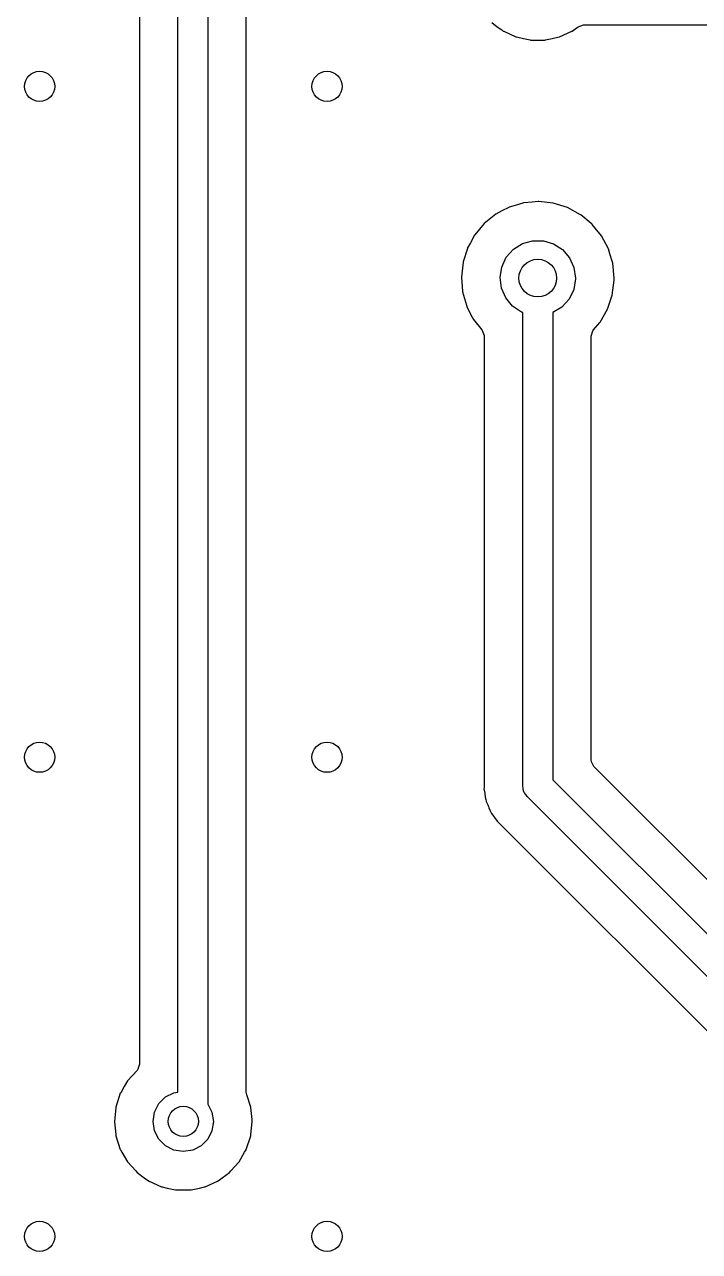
# Model space of a CAD drawing. Extents: x 61 to 228, y -146 to -45.
# Drawn here: x 125.53 to 134.48, y -124.66 to -108.4 of the extents above; entities that cross this region are included whole.
import ezdxf

# ---------------------------------------------------------------- set-up
doc = ezdxf.new("R2010")
doc.units = 0
doc.layers.add('BLACK', color=7, linetype='CONTINUOUS')

msp = doc.modelspace()

# ---------------------------------------------------------------- linework, layer by layer
at = {"layer": 'BLACK', "linetype": 'CONTINUOUS'}
for p, q in [((127.562, -122.548), (127.562, -61.2968)), ((127.962, -61.214), (127.962, -122.708)), ((128.47, -122.547), (128.47, -61.2429)), ((127.053, -61.5597), (127.053, -122.176)), ((131.723, -108.375), (131.797, -108.429)), ((131.797, -108.429), (131.856, -108.472)), ((132.791, -108.487), (132.855, -108.441)), ((132.855, -108.441), (132.871, -108.429)), ((132.871, -108.429), (132.938, -108.405)), ((132.938, -108.405), (132.945, -108.404)), ((132.945, -108.404), (135.795, -108.404)), ((131.856, -108.472), (131.877, -108.487)), ((131.877, -108.487), (131.883, -108.49)), ((131.883, -108.49), (131.883, -108.49)), ((131.883, -108.49), (132.044, -108.562)), ((132.044, -108.562), (132.052, -108.565)), ((132.052, -108.565), (132.145, -108.585)), ((132.145, -108.585), (132.232, -108.603)), ((132.232, -108.603), (132.232, -108.603)), ((132.232, -108.603), (132.239, -108.605)), ((132.239, -108.605), (132.429, -108.605)), ((132.429, -108.605), (132.436, -108.603)), ((132.436, -108.603), (132.523, -108.585)), ((132.436, -108.603), (132.436, -108.603)), ((132.523, -108.585), (132.616, -108.565)), ((132.616, -108.565), (132.624, -108.562)), ((132.624, -108.562), (132.785, -108.49)), ((132.785, -108.49), (132.791, -108.487)), ((132.785, -108.49), (132.785, -108.49)), ((131.858, -110.871), (131.779, -110.912)), ((131.949, -110.823), (131.858, -110.871)), ((131.954, -110.82), (131.949, -110.823)), ((131.949, -110.823), (131.949, -110.823)), ((132.033, -110.797), (131.954, -110.82)), ((132.138, -110.766), (132.033, -110.797)), ((132.144, -110.765), (132.138, -110.766)), ((132.138, -110.766), (132.138, -110.766)), ((132.15, -110.764), (132.144, -110.765)), ((132.259, -110.754), (132.15, -110.764)), ((132.15, -110.764), (132.15, -110.764)), ((132.341, -110.747), (132.259, -110.754)), ((132.347, -110.747), (132.341, -110.747)), ((132.532, -110.767), (132.347, -110.747)), ((132.347, -110.747), (132.347, -110.747)), ((132.538, -110.767), (132.532, -110.767)), ((132.532, -110.767), (132.532, -110.767)), ((132.727, -110.826), (132.538, -110.767)), ((132.901, -110.92), (132.727, -110.826)), ((131.625, -111.036), (131.498, -111.187)), ((131.779, -110.912), (131.625, -111.036)), ((132.905, -110.924), (132.901, -110.92)), ((133.042, -111.037), (132.905, -110.924)), ((132.905, -110.924), (132.905, -110.924)), ((133.053, -111.046), (133.042, -111.037)), ((133.057, -111.051), (133.053, -111.046)), ((133.095, -111.097), (133.057, -111.051)), ((133.057, -111.051), (133.057, -111.051)), ((131.495, -111.193), (131.44, -111.292)), ((131.498, -111.187), (131.495, -111.193)), ((131.495, -111.193), (131.495, -111.193)), ((133.178, -111.199), (133.095, -111.097)), ((133.271, -111.374), (133.178, -111.199)), ((131.401, -111.367), (131.345, -111.543)), ((131.403, -111.361), (131.401, -111.367)), ((131.401, -111.367), (131.401, -111.367)), ((131.44, -111.292), (131.403, -111.361)), ((131.916, -111.485), (132.01, -111.379)), ((132.01, -111.379), (132.13, -111.304)), ((132.13, -111.304), (132.266, -111.265)), ((132.266, -111.265), (132.408, -111.265)), ((132.408, -111.265), (132.544, -111.306)), ((132.544, -111.306), (132.663, -111.383)), ((133.291, -111.439), (133.271, -111.374)), ((131.345, -111.543), (131.343, -111.549)), ((131.856, -111.614), (131.916, -111.485)), ((132.663, -111.383), (132.755, -111.491)), ((132.755, -111.491), (132.814, -111.62)), ((133.32, -111.535), (133.291, -111.439)), ((133.328, -111.563), (133.32, -111.535)), ((131.343, -111.549), (131.321, -111.746)), ((131.834, -111.754), (131.856, -111.614)), ((132.814, -111.62), (132.834, -111.76)), ((133.347, -111.76), (133.328, -111.563)), ((131.321, -111.746), (131.321, -111.752)), ((131.321, -111.752), (131.336, -111.933)), ((131.852, -111.894), (131.834, -111.754)), ((132.834, -111.772), (132.81, -111.912)), ((132.834, -111.76), (132.834, -111.772)), ((133.322, -111.985), (133.347, -111.788)), ((133.347, -111.788), (133.347, -111.76)), ((131.336, -111.933), (131.337, -111.943)), ((131.337, -111.943), (131.349, -111.985)), ((131.349, -111.985), (131.388, -112.121)), ((131.91, -112.024), (131.852, -111.894)), ((132.001, -112.133), (131.91, -112.024)), ((132.81, -111.912), (132.749, -112.04)), ((133.26, -112.172), (133.322, -111.985)), ((131.388, -112.121), (131.392, -112.133)), ((131.392, -112.133), (131.395, -112.139)), ((131.395, -112.139), (131.466, -112.277)), ((132.119, -112.211), (132.001, -112.133)), ((132.653, -112.145), (132.534, -112.218)), ((132.749, -112.04), (132.653, -112.145)), ((133.162, -112.344), (133.26, -112.172)), ((131.466, -112.277), (131.482, -112.309)), ((131.482, -112.309), (131.592, -112.447)), ((132.134, -112.216), (132.119, -112.211)), ((132.134, -118.491), (132.134, -112.216)), ((132.534, -112.218), (132.534, -118.408)), ((133.073, -112.447), (133.158, -112.349)), ((133.158, -112.349), (133.162, -112.344)), ((133.158, -112.349), (133.158, -112.349)), ((131.592, -112.447), (131.598, -112.455)), ((131.598, -112.455), (131.625, -112.521)), ((133.042, -112.53), (133.063, -112.461)), ((133.063, -112.461), (133.073, -112.447)), ((131.625, -112.521), (131.625, -112.534)), ((131.625, -112.534), (131.625, -118.462)), ((133.042, -118.145), (133.042, -112.53)), ((133.045, -118.172), (133.042, -118.145)), ((133.079, -118.234), (133.045, -118.172)), ((135.428, -120.583), (133.079, -118.234)), ((131.622, -118.52), (131.621, -118.528)), ((131.621, -118.528), (131.631, -118.586)), ((131.625, -118.471), (131.622, -118.52)), ((131.625, -118.462), (131.625, -118.471)), ((132.141, -118.524), (132.134, -118.491)), ((132.145, -118.557), (132.141, -118.524)), ((132.534, -118.408), (135.592, -121.466)), ((131.631, -118.586), (131.632, -118.591)), ((131.632, -118.591), (131.633, -118.598)), ((131.633, -118.598), (131.641, -118.661)), ((131.641, -118.661), (131.644, -118.668)), ((131.644, -118.668), (131.644, -118.671)), ((131.644, -118.671), (131.649, -118.687)), ((131.649, -118.687), (131.649, -118.69)), ((131.649, -118.69), (131.651, -118.697)), ((131.651, -118.697), (131.671, -118.742)), ((132.151, -118.567), (132.145, -118.557)), ((132.154, -118.578), (132.151, -118.567)), ((132.175, -118.604), (132.154, -118.578)), ((132.192, -118.632), (132.175, -118.604)), ((135.368, -121.807), (132.192, -118.632)), ((131.671, -118.742), (131.676, -118.756)), ((131.676, -118.756), (131.679, -118.762)), ((131.679, -118.762), (131.686, -118.779)), ((131.686, -118.779), (131.697, -118.811)), ((131.697, -118.811), (131.702, -118.822)), ((131.702, -118.822), (131.706, -118.828)), ((131.706, -118.828), (131.707, -118.83)), ((131.707, -118.83), (131.715, -118.845)), ((131.715, -118.845), (131.717, -118.847)), ((131.717, -118.847), (131.72, -118.854)), ((131.72, -118.854), (131.753, -118.897)), ((131.753, -118.897), (131.759, -118.905)), ((131.759, -118.905), (131.762, -118.91)), ((131.762, -118.91), (131.794, -118.957)), ((131.794, -118.957), (131.794, -118.957)), ((131.794, -118.957), (131.799, -118.963)), ((131.799, -118.963), (131.804, -118.968)), ((131.804, -118.968), (131.804, -118.968)), ((131.804, -118.968), (131.845, -119.004)), ((131.845, -119.004), (131.85, -119.009)), ((131.85, -119.009), (134.988, -122.147)), ((127.021, -122.26), (126.896, -122.399)), ((127.033, -122.244), (127.021, -122.26)), ((127.053, -122.176), (127.033, -122.244)), ((126.896, -122.399), (126.853, -122.473)), ((126.8, -122.564), (126.741, -122.746)), ((126.805, -122.556), (126.8, -122.564)), ((126.853, -122.473), (126.805, -122.556)), ((127.4, -122.612), (127.511, -122.556)), ((127.511, -122.556), (127.562, -122.548)), ((128.477, -122.586), (128.47, -122.547)), ((128.529, -122.746), (128.477, -122.586)), ((126.741, -122.753), (126.726, -122.893)), ((126.741, -122.746), (126.741, -122.753)), ((126.741, -122.753), (126.741, -122.753)), ((127.255, -122.812), (127.311, -122.701)), ((127.311, -122.701), (127.4, -122.612)), ((127.962, -122.708), (128.015, -122.812)), ((128.529, -122.753), (128.529, -122.746)), ((128.546, -122.909), (128.529, -122.753)), ((128.529, -122.753), (128.529, -122.753)), ((126.726, -122.893), (126.721, -122.936)), ((127.235, -122.936), (127.255, -122.812)), ((128.015, -122.812), (128.035, -122.936)), ((128.549, -122.936), (128.546, -122.909)), ((126.721, -122.936), (126.722, -122.943)), ((126.722, -122.943), (126.74, -123.11)), ((127.255, -123.06), (127.235, -122.936)), ((127.311, -123.171), (127.255, -123.06)), ((128.015, -123.06), (127.959, -123.171)), ((128.035, -122.936), (128.015, -123.06)), ((128.53, -123.11), (128.548, -122.943)), ((128.548, -122.943), (128.549, -122.936)), ((126.74, -123.11), (126.741, -123.126)), ((126.741, -123.126), (126.8, -123.308)), ((127.4, -123.26), (127.311, -123.171)), ((127.959, -123.171), (127.87, -123.26)), ((128.47, -123.308), (128.529, -123.126)), ((128.529, -123.126), (128.53, -123.11)), ((126.8, -123.308), (126.804, -123.313)), ((126.804, -123.313), (126.804, -123.313)), ((126.804, -123.313), (126.822, -123.344)), ((126.822, -123.344), (126.896, -123.473)), ((127.511, -123.316), (127.4, -123.26)), ((127.635, -123.336), (127.511, -123.316)), ((127.759, -123.316), (127.635, -123.336)), ((127.87, -123.26), (127.759, -123.316)), ((128.374, -123.473), (128.448, -123.344)), ((128.448, -123.344), (128.466, -123.313)), ((128.466, -123.313), (128.47, -123.308)), ((128.466, -123.313), (128.466, -123.313)), ((126.896, -123.473), (126.9, -123.478)), ((126.9, -123.478), (126.9, -123.478)), ((126.9, -123.478), (127.004, -123.593)), ((128.266, -123.593), (128.37, -123.478)), ((128.37, -123.478), (128.374, -123.473)), ((128.37, -123.478), (128.37, -123.478)), ((127.004, -123.593), (127.024, -123.615)), ((127.024, -123.615), (127.118, -123.684)), ((127.118, -123.684), (127.172, -123.723)), ((127.172, -123.723), (127.178, -123.727)), ((127.178, -123.727), (127.184, -123.73)), ((127.184, -123.73), (127.184, -123.73)), ((127.184, -123.73), (127.347, -123.802)), ((127.923, -123.802), (128.086, -123.73)), ((128.086, -123.73), (128.092, -123.727)), ((128.086, -123.73), (128.086, -123.73)), ((128.092, -123.727), (128.098, -123.723)), ((128.098, -123.723), (128.152, -123.684)), ((128.152, -123.684), (128.246, -123.615)), ((128.246, -123.615), (128.266, -123.593)), ((127.347, -123.802), (127.353, -123.805)), ((127.353, -123.805), (127.419, -123.819)), ((127.419, -123.819), (127.533, -123.843)), ((127.533, -123.843), (127.533, -123.843)), ((127.533, -123.843), (127.54, -123.844)), ((127.54, -123.844), (127.73, -123.844)), ((127.73, -123.844), (127.737, -123.843)), ((127.737, -123.843), (127.851, -123.819)), ((127.737, -123.843), (127.737, -123.843)), ((127.851, -123.819), (127.917, -123.805)), ((127.917, -123.805), (127.923, -123.802))]:
    msp.add_line(p, q, dxfattribs=at)
at = {"layer": 'BLACK'}
for centre, radius in [((125.73, -109.22), 0.2), ((129.54, -109.22), 0.2), ((132.334, -111.76), 0.25), ((125.73, -118.11), 0.2), ((129.54, -118.11), 0.2), ((127.635, -122.936), 0.2), ((125.73, -124.46), 0.2), ((129.54, -124.46), 0.2)]:
    msp.add_circle(centre, radius, dxfattribs=at)

doc.saveas('drawing.dxf')
